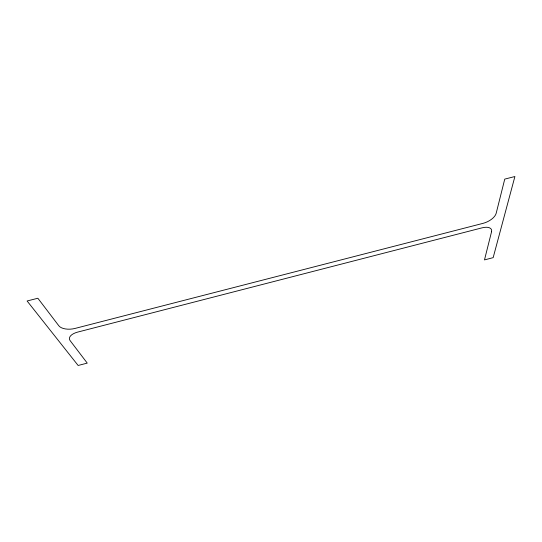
<?xml version="1.0" encoding="UTF-8"?>
<svg xmlns="http://www.w3.org/2000/svg" width="542" height="542" viewBox="0 0 542 542"><rect width="100%" height="100%" fill="white"/><g stroke="black" fill="none" stroke-linecap="round" stroke-linejoin="round"><path stroke-width="0.81" d="M491.553 231.732L484.487 259.903L493.159 257.646L514.9 176.523L504.751 179.111L496.167 213.338A12.459 6.186 -25.5 0 1 483.112 223.331L75.033 328.432A12.798 6.49 -6 0 1 58.834 325.789L37.859 298.242L27.1 300.986L78.136 365.477L87.248 363.113L70.081 340.559A12.297 6.043 -6.8 0 1 77.689 332.09L482.075 227.836A11.965 5.772 -24.6 0 1 491.553 231.732"/></g></svg>
